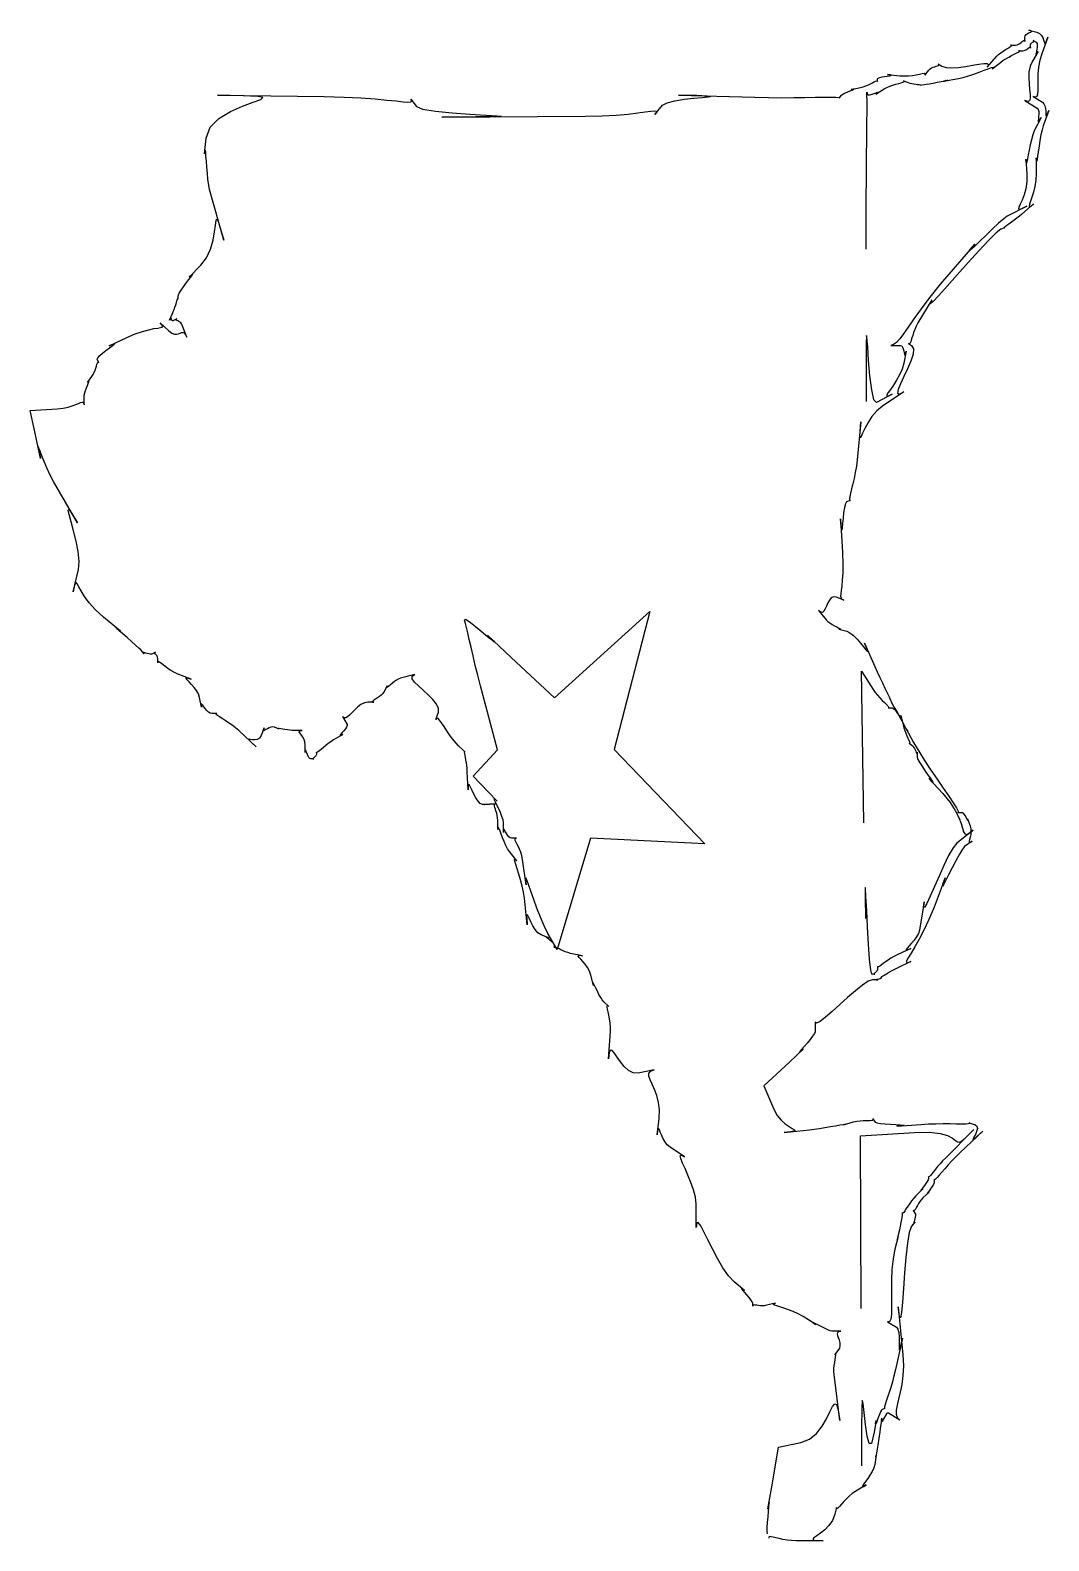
# Model space of a CAD drawing. Extents: x 2 to 181, y 2 to 269.
import ezdxf

# ---------------------------------------------------------------- set-up
doc = ezdxf.new("R2010")
doc.units = 0

msp = doc.modelspace()

# ---------------------------------------------------------------- linework, layer by layer
for points in [[(131.56, 3.25), (131.52, 3.64), (131.54, 4.34), (131.6, 5.23), (131.68, 6.2), (131.77, 7.15), (131.85, 7.96), (131.89, 8.53), (131.89, 8.74), (131.82, 8.48), (131.67, 7.65), (132.33, 11.5), (133.53, 18.5), (133.53, 18.5), (137.48, 19.33), (137.48, 19.33), (138.99, 19.94), (140.22, 20.96), (141.21, 22.22), (141.99, 23.55), (142.6, 24.77), (143.07, 25.71), (143.45, 26.2), (143.76, 26.06), (144.04, 25.13), (144.33, 23.23), (143.32, 31.37), (143.29, 31.87), (143.31, 32.41), (143.37, 32.96), (143.46, 33.49), (143.54, 33.98), (143.61, 34.39), (143.66, 34.72), (143.66, 34.92), (143.59, 34.97), (143.46, 34.84), (144.06, 35.58), (144.32, 36.01), (144.41, 36.47), (144.38, 36.94), (144.27, 37.39), (144.13, 37.82), (144.01, 38.2), (143.95, 38.53), (143.99, 38.78), (144.18, 38.94), (144.55, 39), (142.92, 39), (142.65, 39.07), (142.21, 39.26), (141.66, 39.52), (141.06, 39.82), (140.48, 40.11), (139.98, 40.37), (139.63, 40.54), (139.5, 40.59), (139.64, 40.47), (140.12, 40.16), (137.87, 41.58), (137.02, 42.06), (136.14, 42.46), (135.29, 42.79), (134.49, 43.06), (133.79, 43.28), (133.22, 43.46), (132.82, 43.61), (132.63, 43.73), (132.68, 43.85), (133.02, 43.97), (131.39, 43.56), (131, 43.49), (130.64, 43.47), (130.29, 43.48), (129.98, 43.52), (129.7, 43.56), (129.46, 43.6), (129.27, 43.62), (129.12, 43.6), (129.03, 43.53), (129, 43.4), (129, 43.95), (128.91, 44.18), (128.67, 44.53), (128.33, 44.96), (127.95, 45.41), (127.57, 45.84), (127.25, 46.21), (127.03, 46.48), (126.97, 46.59), (127.11, 46.51), (127.51, 46.18), (125.69, 47.72), (124.68, 48.79), (123.69, 50.2), (122.75, 51.82), (121.87, 53.51), (121.07, 55.12), (120.38, 56.53), (119.8, 57.59), (119.37, 58.16), (119.1, 58.12), (119, 57.32), (119, 61.41), (118.87, 62.64), (118.55, 63.94), (118.08, 65.25), (117.55, 66.52), (117.03, 67.69), (116.59, 68.68), (116.29, 69.45), (116.2, 69.93), (116.4, 70.07), (116.96, 69.79), (114.43, 71.45), (113.9, 71.91), (113.46, 72.46), (113.12, 73.05), (112.86, 73.63), (112.66, 74.13), (112.51, 74.51), (112.39, 74.71), (112.29, 74.67), (112.2, 74.34), (112.1, 73.66), (112.47, 76.56), (112.53, 78.05), (112.36, 79.39), (112.04, 80.59), (111.64, 81.65), (111.22, 82.57), (110.87, 83.35), (110.66, 83.99), (110.66, 84.5), (110.95, 84.87), (111.59, 85.11), (108.77, 84.53), (107.87, 84.58), (107.05, 85.01), (106.31, 85.71), (105.66, 86.54), (105.09, 87.37), (104.6, 88.08), (104.2, 88.53), (103.89, 88.59), (103.65, 88.14), (103.51, 87.05), (103.86, 91.92), (103.87, 92.65), (103.81, 93.39), (103.71, 94.1), (103.58, 94.75), (103.45, 95.34), (103.35, 95.83), (103.28, 96.19), (103.29, 96.41), (103.39, 96.46), (103.59, 96.31), (102.69, 97.15), (102.43, 97.46), (102.15, 97.91), (101.85, 98.44), (101.57, 99), (101.31, 99.53), (101.08, 99.99), (100.91, 100.32), (100.8, 100.47), (100.78, 100.38), (100.86, 99.99), (100.41, 101.82), (100.16, 102.54), (99.81, 103.19), (99.41, 103.76), (99, 104.25), (98.64, 104.65), (98.35, 104.97), (98.19, 105.19), (98.21, 105.31), (98.44, 105.34), (98.94, 105.26), (96.8, 105.69), (96.34, 105.81), (95.91, 105.96), (95.51, 106.13), (95.15, 106.31), (94.82, 106.47), (94.54, 106.62), (94.31, 106.72), (94.14, 106.77), (94.04, 106.76), (94, 106.65), (94, 107.15), (93.94, 107.32), (93.77, 107.52), (93.53, 107.74), (93.25, 107.96), (92.99, 108.17), (92.76, 108.35), (92.6, 108.48), (92.56, 108.55), (92.66, 108.55), (92.94, 108.45), (91.65, 108.94), (91.09, 109.3), (90.59, 109.87), (90.16, 110.55), (89.8, 111.25), (89.51, 111.88), (89.29, 112.35), (89.15, 112.56), (89.08, 112.43), (89.1, 111.86), (89.2, 110.75), (88.72, 115.42), (88.56, 116.48), (88.32, 117.57), (88.03, 118.66), (87.72, 119.69), (87.42, 120.61), (87.18, 121.38), (87.01, 121.95), (86.96, 122.28), (87.06, 122.32), (87.34, 122.02), (86.07, 123.64), (85.74, 124.14), (85.42, 124.75), (85.12, 125.42), (84.85, 126.1), (84.61, 126.73), (84.4, 127.28), (84.23, 127.68), (84.11, 127.9), (84.03, 127.87), (84, 127.56), (84, 129.13), (83.97, 129.6), (83.9, 130.04), (83.8, 130.45), (83.68, 130.82), (83.57, 131.16), (83.47, 131.45), (83.4, 131.68), (83.39, 131.85), (83.43, 131.96), (83.55, 132), (83, 132), (82.82, 132), (82.62, 132), (82.4, 131.99), (82.19, 131.99), (82, 131.99), (81.83, 131.99), (81.7, 131.98), (81.63, 131.98), (81.62, 131.98), (81.69, 131.99), (81.31, 131.97), (80.91, 132.12), (80.52, 132.53), (80.14, 133.11), (79.79, 133.78), (79.48, 134.44), (79.21, 135.01), (78.99, 135.39), (78.84, 135.5), (78.75, 135.25), (78.75, 134.55), (78.62, 137.75), (78.59, 138.29), (78.53, 138.82), (78.45, 139.34), (78.37, 139.82), (78.29, 140.26), (78.22, 140.64), (78.17, 140.93), (78.15, 141.14), (78.17, 141.24), (78.24, 141.22), (77.92, 141.5), (77.05, 142.34), (76.28, 143.22), (75.61, 144.1), (75.02, 144.94), (74.52, 145.71), (74.09, 146.36), (73.74, 146.85), (73.45, 147.13), (73.22, 147.18), (73.04, 146.95), (73.54, 148.24), (73.56, 148.93), (73.18, 149.7), (72.53, 150.51), (71.7, 151.33), (70.82, 152.14), (69.99, 152.9), (69.31, 153.58), (68.91, 154.17), (68.89, 154.62), (69.35, 154.9), (66.86, 154.25), (66.52, 154.12), (66.15, 153.91), (65.78, 153.65), (65.41, 153.36), (65.07, 153.09), (64.78, 152.86), (64.55, 152.69), (64.42, 152.62), (64.39, 152.69), (64.49, 152.91), (63.93, 151.88), (63.72, 151.57), (63.43, 151.28), (63.1, 151.02), (62.76, 150.77), (62.43, 150.55), (62.15, 150.36), (61.95, 150.21), (61.85, 150.1), (61.89, 150.02), (62.1, 150), (61.09, 150), (60.46, 149.89), (59.86, 149.61), (59.31, 149.2), (58.81, 148.72), (58.34, 148.23), (57.91, 147.78), (57.51, 147.43), (57.16, 147.23), (56.85, 147.24), (56.57, 147.51), (57.43, 146.11), (57.45, 145.9), (57.32, 145.63), (57.1, 145.3), (56.83, 144.97), (56.56, 144.65), (56.32, 144.38), (56.17, 144.18), (56.15, 144.09), (56.3, 144.13), (56.68, 144.33), (55.02, 143.35), (54.53, 143.04), (54.07, 142.71), (53.63, 142.38), (53.24, 142.05), (52.89, 141.75), (52.58, 141.5), (52.34, 141.3), (52.15, 141.18), (52.04, 141.14), (52, 141.22), (52, 140.78), (51.97, 140.66), (51.9, 140.54), (51.8, 140.42), (51.68, 140.32), (51.57, 140.23), (51.47, 140.15), (51.4, 140.09), (51.39, 140.04), (51.43, 140.01), (51.55, 140), (51, 140), (50.84, 140.07), (50.68, 140.25), (50.54, 140.5), (50.41, 140.79), (50.29, 141.08), (50.19, 141.32), (50.11, 141.49), (50.05, 141.54), (50.01, 141.43), (50, 141.12), (50, 142.5), (49.95, 143.01), (49.81, 143.45), (49.62, 143.83), (49.41, 144.16), (49.21, 144.42), (49.05, 144.64), (48.97, 144.8), (48.99, 144.91), (49.14, 144.98), (49.46, 145), (48.08, 145), (47.73, 145.02), (47.32, 145.06), (46.89, 145.12), (46.45, 145.19), (46.05, 145.26), (45.7, 145.32), (45.44, 145.36), (45.29, 145.37), (45.29, 145.35), (45.45, 145.27), (44.59, 145.6), (44.27, 145.66), (43.95, 145.61), (43.64, 145.5), (43.35, 145.34), (43.09, 145.18), (42.88, 145.06), (42.73, 144.99), (42.65, 145.02), (42.65, 145.17), (42.75, 145.49), (42.24, 144.13), (41.95, 143.66), (41.57, 143.42), (41.14, 143.36), (40.73, 143.39), (40.37, 143.46), (40.13, 143.51), (40.06, 143.46), (40.21, 143.26), (40.63, 142.84), (41.38, 142.14), (38.29, 145.03), (37.73, 145.51), (37.13, 145.96), (36.51, 146.39), (35.91, 146.78), (35.36, 147.13), (34.89, 147.42), (34.52, 147.67), (34.3, 147.85), (34.25, 147.96), (34.4, 148), (33.53, 148), (33.24, 148.08), (32.95, 148.28), (32.66, 148.57), (32.39, 148.9), (32.15, 149.21), (31.94, 149.48), (31.78, 149.66), (31.69, 149.69), (31.66, 149.54), (31.72, 149.16), (31.38, 150.85), (31.17, 151.47), (30.83, 152.07), (30.41, 152.64), (29.96, 153.16), (29.55, 153.6), (29.22, 153.95), (29.03, 154.19), (29.04, 154.3), (29.3, 154.27), (29.87, 154.07), (27.4, 155.04), (26.85, 155.29), (26.33, 155.6), (25.84, 155.93), (25.4, 156.26), (25, 156.57), (24.66, 156.84), (24.38, 157.04), (24.17, 157.15), (24.04, 157.14), (24, 156.99), (24, 157.75), (23.97, 157.95), (23.91, 158.12), (23.81, 158.26), (23.71, 158.37), (23.6, 158.47), (23.51, 158.55), (23.45, 158.62), (23.43, 158.7), (23.47, 158.77), (23.58, 158.86), (23.07, 158.54), (22.89, 158.49), (22.66, 158.49), (22.41, 158.54), (22.16, 158.61), (21.92, 158.68), (21.71, 158.75), (21.56, 158.79), (21.48, 158.78), (21.5, 158.7), (21.63, 158.54), (20.99, 159.24), (20.66, 159.56), (20.09, 160.08), (19.38, 160.72), (18.6, 161.41), (17.85, 162.07), (17.21, 162.64), (16.76, 163.04), (16.58, 163.2), (16.77, 163.05), (17.41, 162.53), (14.44, 165), (13.01, 166.32), (11.91, 167.57), (11.08, 168.69), (10.49, 169.66), (10.08, 170.41), (9.8, 170.91), (9.61, 171.12), (9.45, 170.98), (9.28, 170.46), (9.05, 169.51), (9.99, 173.44), (10.11, 174.88), (9.95, 176.6), (9.6, 178.44), (9.15, 180.25), (8.71, 181.87), (8.36, 183.14), (8.2, 183.91), (8.34, 184.02), (8.86, 183.33), (9.86, 181.66), (5.61, 189), (4.98, 190.18), (4.42, 191.37), (3.94, 192.5), (3.54, 193.52), (3.24, 194.33), (3.03, 194.88), (2.93, 195.1), (2.94, 194.91), (3.07, 194.24), (3.33, 193.02), (2.24, 198.06), (1.5, 201.5), (1.5, 201.5), (6.25, 201.81), (6.25, 201.81), (7.29, 201.93), (8.18, 202.11), (8.92, 202.33), (9.54, 202.55), (10.03, 202.76), (10.4, 202.92), (10.68, 203), (10.86, 202.97), (10.97, 202.82), (11, 202.49), (11, 203.87), (11.04, 204.2), (11.14, 204.61), (11.28, 205.05), (11.44, 205.5), (11.6, 205.92), (11.73, 206.28), (11.83, 206.55), (11.85, 206.7), (11.79, 206.68), (11.62, 206.47), (12.39, 207.52), (12.6, 207.86), (12.78, 208.23), (12.94, 208.62), (13.07, 209), (13.18, 209.35), (13.28, 209.66), (13.36, 209.89), (13.44, 210.03), (13.51, 210.05), (13.58, 209.93), (13.34, 210.57), (13.42, 210.83), (13.76, 211.2), (14.28, 211.63), (14.87, 212.1), (15.47, 212.54), (15.98, 212.92), (16.32, 213.19), (16.4, 213.31), (16.14, 213.24), (15.45, 212.93), (18.57, 214.4), (20.03, 215.03), (21.3, 215.47), (22.4, 215.76), (23.3, 215.95), (24, 216.06), (24.5, 216.15), (24.8, 216.24), (24.88, 216.38), (24.75, 216.6), (24.4, 216.95), (25.95, 215.54), (26.48, 215.15), (26.93, 214.98), (27.32, 214.96), (27.66, 215.03), (27.95, 215.15), (28.22, 215.26), (28.46, 215.3), (28.69, 215.2), (28.92, 214.93), (29.16, 214.42), (28.33, 216.59), (28.21, 216.8), (28.06, 216.97), (27.88, 217.11), (27.7, 217.22), (27.52, 217.31), (27.37, 217.39), (27.26, 217.47), (27.21, 217.54), (27.23, 217.62), (27.34, 217.71), (26.8, 217.37), (26.64, 217.31), (26.53, 217.35), (26.47, 217.44), (26.43, 217.57), (26.41, 217.71), (26.39, 217.82), (26.36, 217.88), (26.31, 217.86), (26.23, 217.73), (26.1, 217.45), (26.61, 218.63), (26.75, 218.97), (26.89, 219.36), (27.03, 219.77), (27.17, 220.18), (27.29, 220.56), (27.39, 220.88), (27.47, 221.13), (27.53, 221.27), (27.55, 221.28), (27.53, 221.13), (27.66, 221.9), (27.8, 222.24), (28.11, 222.73), (28.52, 223.32), (28.98, 223.94), (29.43, 224.54), (29.82, 225.06), (30.09, 225.42), (30.17, 225.58), (30.02, 225.47), (29.57, 225.03), (31.62, 227.13), (32.63, 228.48), (33.33, 230.01), (33.77, 231.57), (34.04, 233.02), (34.19, 234.22), (34.3, 235.04), (34.43, 235.32), (34.65, 234.93), (35.03, 233.72), (35.64, 231.57), (33.16, 240.5), (32.99, 241.29), (32.86, 242.27), (32.75, 243.36), (32.65, 244.47), (32.58, 245.52), (32.51, 246.42), (32.46, 247.08), (32.4, 247.42), (32.33, 247.35), (32.26, 246.79), (32.52, 249.59), (33.25, 251.51), (34.8, 253.07), (36.82, 254.3), (38.95, 255.24), (40.85, 255.93), (42.17, 256.42), (42.55, 256.75), (41.64, 256.95), (39.09, 257.07), (34.54, 257.14), (53.39, 256.91), (56.87, 256.83), (59.86, 256.68), (62.37, 256.5), (64.43, 256.31), (66.06, 256.14), (67.3, 256.01), (68.15, 255.95), (68.65, 255.98), (68.82, 256.14), (68.68, 256.45), (69.63, 255.15), (70.74, 254.69), (73.01, 254.33), (75.94, 254.04), (79.05, 253.81), (81.86, 253.64), (83.86, 253.52), (84.58, 253.44), (83.53, 253.37), (80.21, 253.33), (74.15, 253.29), (99.5, 253.43), (102.41, 253.5), (104.91, 253.64), (106.99, 253.83), (108.7, 254.03), (110.03, 254.22), (111, 254.35), (111.64, 254.4), (111.96, 254.34), (111.98, 254.13), (111.71, 253.74), (113.07, 255.37), (113.86, 255.82), (115.21, 256.17), (116.86, 256.44), (118.57, 256.63), (120.08, 256.77), (121.14, 256.87), (121.5, 256.94), (120.92, 257.01), (119.14, 257.09), (115.91, 257.19), (129.37, 256.79), (131.76, 256.74), (134.06, 256.72), (136.22, 256.74), (138.2, 256.77), (139.97, 256.8), (141.49, 256.83), (142.72, 256.84), (143.63, 256.83), (144.17, 256.78), (144.3, 256.68), (144.56, 257.1), (144.72, 257.24), (145, 257.4), (145.37, 257.57), (145.78, 257.75), (146.18, 257.91), (146.51, 258.05), (146.75, 258.15), (146.84, 258.21), (146.72, 258.21), (146.37, 258.14), (148.01, 258.5), (148.49, 258.63), (148.95, 258.8), (149.38, 258.98), (149.77, 259.17), (150.12, 259.35), (150.42, 259.51), (150.67, 259.62), (150.85, 259.68), (150.96, 259.66), (151, 259.56), (151, 260.06), (151.11, 260.19), (151.39, 260.31), (151.8, 260.4), (152.25, 260.47), (152.71, 260.53), (153.1, 260.58), (153.36, 260.63), (153.43, 260.68), (153.26, 260.73), (152.78, 260.79), (154.96, 260.58), (155.72, 260.55), (156.47, 260.58), (157.17, 260.66), (157.82, 260.77), (158.38, 260.88), (158.85, 260.97), (159.2, 261.02), (159.4, 261), (159.45, 260.9), (159.33, 260.69), (160.07, 261.59), (160.29, 261.79), (160.55, 261.96), (160.82, 262.09), (161.1, 262.19), (161.36, 262.28), (161.58, 262.35), (161.75, 262.42), (161.84, 262.49), (161.84, 262.57), (161.72, 262.67), (162.33, 262.3), (163.1, 262.03), (164.12, 261.97), (165.3, 262.05), (166.53, 262.23), (167.75, 262.44), (168.85, 262.63), (169.75, 262.75), (170.35, 262.73), (170.58, 262.52), (170.33, 262.08), (172.04, 264.04), (172.36, 264.36), (172.73, 264.66), (173.14, 264.94), (173.56, 265.2), (173.94, 265.43), (174.27, 265.62), (174.52, 265.78), (174.65, 265.9), (174.64, 265.97), (174.47, 266), (175.37, 266), (175.63, 266.04), (175.88, 266.14), (176.12, 266.28), (176.33, 266.45), (176.52, 266.61), (176.68, 266.74), (176.82, 266.84), (176.92, 266.86), (176.98, 266.8), (177, 266.63), (177, 267.41), (177.06, 267.66), (177.21, 267.86), (177.41, 268.01), (177.65, 268.14), (177.87, 268.23), (178.05, 268.31), (178.16, 268.38), (178.16, 268.45), (178.02, 268.53), (177.7, 268.63), (179.09, 268.27), (179.58, 268.05), (179.92, 267.72), (180.15, 267.33), (180.3, 266.95), (180.4, 266.6), (180.47, 266.36), (180.54, 266.27), (180.64, 266.38), (180.81, 266.75), (181.07, 267.42), (180.03, 264.61), (179.65, 263.33), (179.42, 262.08), (179.3, 260.89), (179.27, 259.78), (179.27, 258.8), (179.27, 257.98), (179.23, 257.35), (179.11, 256.95), (178.87, 256.8), (178.48, 256.94), (180.09, 255.94), (180.36, 255.66), (180.53, 255.27), (180.63, 254.81), (180.68, 254.34), (180.69, 253.93), (180.71, 253.61), (180.74, 253.46), (180.82, 253.51), (180.97, 253.84), (181.21, 254.48), (180.22, 251.73), (180.02, 251.05), (179.84, 250.17), (179.66, 249.18), (179.5, 248.16), (179.36, 247.19), (179.24, 246.37), (179.14, 245.76), (179.06, 245.46), (179.02, 245.55), (179, 246.11), (179, 243.36), (178.93, 242.17), (178.76, 241.06), (178.51, 240.05), (178.25, 239.18), (178, 238.46), (177.82, 237.91), (177.74, 237.57), (177.8, 237.45), (178.06, 237.57), (178.54, 237.96), (176.49, 236.18), (176.05, 235.81), (175.58, 235.44), (175.09, 235.08), (174.62, 234.73), (174.19, 234.42), (173.81, 234.15), (173.53, 233.94), (173.35, 233.8), (173.31, 233.74), (173.43, 233.77), (172.74, 233.49), (171.91, 232.86), (170.57, 231.53), (168.88, 229.71), (167, 227.62), (165.08, 225.46), (163.3, 223.45), (161.79, 221.79), (160.74, 220.69), (160.28, 220.36), (160.59, 221.01), (158.12, 216.96), (157.81, 216.39), (157.56, 215.83), (157.36, 215.28), (157.2, 214.77), (157.07, 214.31), (156.95, 213.92), (156.85, 213.61), (156.74, 213.39), (156.62, 213.29), (156.48, 213.32), (157, 213), (157.35, 212.4), (157.27, 211.43), (156.88, 210.2), (156.3, 208.85), (155.66, 207.49), (155.07, 206.24), (154.65, 205.23), (154.53, 204.57), (154.83, 204.39), (155.67, 204.81), (151.85, 202.28), (150.85, 201.45), (150.02, 200.44), (149.33, 199.37), (148.78, 198.35), (148.37, 197.49), (148.09, 196.91), (147.92, 196.7), (147.87, 196.99), (147.92, 197.88), (148.07, 199.48), (147.41, 192.82), (147.27, 191.67), (147.08, 190.57), (146.86, 189.52), (146.63, 188.55), (146.42, 187.68), (146.23, 186.94), (146.1, 186.34), (146.04, 185.91), (146.06, 185.66), (146.2, 185.63), (145.54, 185.38), (145.32, 185.06), (145.15, 184.37), (145.01, 183.47), (144.91, 182.48), (144.83, 181.54), (144.76, 180.78), (144.7, 180.36), (144.64, 180.39), (144.58, 181.03), (144.49, 182.4), (144.81, 176.45), (144.87, 174.47), (144.85, 172.84), (144.78, 171.53), (144.68, 170.51), (144.58, 169.72), (144.51, 169.13), (144.49, 168.71), (144.56, 168.42), (144.73, 168.21), (145.03, 168.05), (143.76, 168.54), (143.25, 168.6), (142.84, 168.41), (142.51, 168.03), (142.24, 167.53), (142, 166.99), (141.78, 166.49), (141.55, 166.08), (141.28, 165.86), (140.97, 165.88), (140.58, 166.21), (142.02, 164.47), (142.26, 164.25), (142.6, 164.01), (143.01, 163.76), (143.43, 163.52), (143.84, 163.3), (144.19, 163.11), (144.44, 162.97), (144.55, 162.88), (144.49, 162.86), (144.2, 162.92), (145.56, 162.57), (146.14, 162.29), (146.76, 161.78), (147.39, 161.13), (147.98, 160.44), (148.5, 159.79), (148.91, 159.28), (149.18, 159), (149.26, 159.04), (149.12, 159.49), (148.72, 160.44), (150.53, 156.33), (150.96, 155.38), (151.41, 154.4), (151.86, 153.43), (152.3, 152.51), (152.69, 151.67), (153.03, 150.95), (153.3, 150.38), (153.47, 150.01), (153.52, 149.86), (153.44, 149.98), (153.96, 149.1), (154.17, 148.72), (154.5, 148.14), (154.88, 147.44), (155.29, 146.7), (155.69, 145.99), (156.02, 145.38), (156.26, 144.94), (156.37, 144.76), (156.29, 144.89), (156.01, 145.43), (157.37, 142.9), (158.26, 141.35), (159.29, 139.71), (160.39, 138.04), (161.51, 136.41), (162.59, 134.86), (163.56, 133.46), (164.36, 132.28), (164.94, 131.36), (165.24, 130.77), (165.18, 130.57), (166, 130.52), (166.1, 130.45), (166.24, 130.28), (166.4, 130.04), (166.56, 129.77), (166.71, 129.5), (166.84, 129.27), (166.94, 129.11), (166.99, 129.06), (166.97, 129.16), (166.87, 129.44), (167.33, 128.17), (167.46, 127.64), (167.48, 127.12), (167.44, 126.64), (167.35, 126.19), (167.25, 125.81), (167.18, 125.52), (167.16, 125.32), (167.22, 125.24), (167.39, 125.3), (167.72, 125.51), (166.36, 124.52), (165.97, 124.05), (165.44, 123.18), (164.82, 122.04), (164.17, 120.78), (163.55, 119.56), (163.02, 118.51), (162.63, 117.79), (162.45, 117.53), (162.54, 117.88), (162.95, 119), (160.98, 113.85), (160.08, 111.69), (159.19, 109.79), (158.34, 108.17), (157.56, 106.82), (156.91, 105.74), (156.42, 104.92), (156.13, 104.36), (156.09, 104.07), (156.32, 104.03), (156.87, 104.25), (154.45, 103.09), (153.98, 102.86), (153.54, 102.62), (153.13, 102.38), (152.76, 102.16), (152.44, 101.95), (152.16, 101.78), (151.93, 101.64), (151.75, 101.55), (151.63, 101.51), (151.57, 101.53), (151.67, 101.34), (151.65, 101.29), (151.55, 101.24), (151.4, 101.19), (151.22, 101.14), (151.04, 101.1), (150.89, 101.07), (150.79, 101.04), (150.77, 101.02), (150.85, 101), (151.06, 101), (150.12, 101), (149.37, 100.75), (148.34, 100.06), (147.09, 99.07), (145.73, 97.88), (144.35, 96.63), (143.01, 95.43), (141.83, 94.4), (140.87, 93.67), (140.23, 93.35), (140, 93.56), (140, 91.83), (139.88, 91.54), (139.55, 91.07), (139.09, 90.48), (138.56, 89.85), (138.04, 89.24), (137.59, 88.71), (137.29, 88.34), (137.21, 88.2), (137.4, 88.34), (137.95, 88.84), (135.45, 86.51), (130.91, 82.28), (130.91, 82.28), (132.7, 78.18), (132.7, 78.18), (133.31, 77.09), (134.01, 76.24), (134.73, 75.59), (135.41, 75.12), (135.96, 74.78), (136.34, 74.56), (136.45, 74.41), (136.24, 74.3), (135.63, 74.2), (134.55, 74.09), (139.01, 74.54), (139.82, 74.64), (140.75, 74.78), (141.72, 74.94), (142.69, 75.11), (143.58, 75.27), (144.35, 75.4), (144.93, 75.5), (145.27, 75.55), (145.3, 75.52), (144.97, 75.42), (146.74, 75.93), (147.34, 76.07), (147.91, 76.15), (148.44, 76.19), (148.93, 76.21), (149.36, 76.21), (149.71, 76.21), (149.99, 76.22), (150.17, 76.27), (150.24, 76.35), (150.19, 76.5), (150.56, 75.91), (150.86, 75.77), (151.5, 75.66), (152.35, 75.58), (153.3, 75.51), (154.22, 75.47), (155.01, 75.43), (155.54, 75.38), (155.69, 75.34), (155.36, 75.28), (154.41, 75.2), (158.72, 75.5), (159.99, 75.57), (161.3, 75.61), (162.58, 75.63), (163.79, 75.63), (164.9, 75.62), (165.84, 75.62), (166.59, 75.62), (167.08, 75.64), (167.29, 75.69), (167.16, 75.77), (168.21, 75.43), (168.55, 75.17), (168.62, 74.75), (168.49, 74.24), (168.26, 73.71), (168.02, 73.24), (167.85, 72.91), (167.83, 72.77), (168.05, 72.91), (168.6, 73.39), (169.57, 74.29), (165.57, 70.51), (164.83, 69.79), (164.13, 69.06), (163.47, 68.34), (162.87, 67.67), (162.34, 67.06), (161.88, 66.53), (161.51, 66.12), (161.23, 65.84), (161.06, 65.72), (161, 65.77), (161, 65.25), (160.95, 65.05), (160.8, 64.78), (160.6, 64.46), (160.37, 64.13), (160.15, 63.82), (159.95, 63.55), (159.82, 63.35), (159.79, 63.26), (159.87, 63.3), (160.11, 63.51), (159.02, 62.52), (158.72, 62.21), (158.46, 61.87), (158.23, 61.52), (158.04, 61.18), (157.87, 60.87), (157.73, 60.6), (157.6, 60.39), (157.49, 60.27), (157.39, 60.24), (157.3, 60.32), (157.61, 59.82), (157.67, 59.64), (157.67, 59.4), (157.63, 59.12), (157.57, 58.84), (157.5, 58.57), (157.45, 58.34), (157.41, 58.18), (157.43, 58.1), (157.5, 58.12), (157.65, 58.28), (157.01, 57.51), (156.59, 56.44), (156.26, 54.51), (155.99, 52.03), (155.76, 49.27), (155.57, 46.53), (155.4, 44.11), (155.24, 42.28), (155.07, 41.35), (154.88, 41.59), (154.66, 43.31), (155.48, 34.81), (155.57, 32.89), (155.48, 31.16), (155.28, 29.6), (155, 28.22), (154.71, 27), (154.46, 25.95), (154.3, 25.06), (154.3, 24.33), (154.49, 23.74), (154.95, 23.3), (152.95, 24.53), (152.78, 24.54), (152.6, 24.39), (152.41, 24.13), (152.23, 23.83), (152.06, 23.52), (151.92, 23.25), (151.81, 23.08), (151.74, 23.05), (151.72, 23.22), (151.77, 23.63), (151.49, 21.81), (151.4, 21.19), (151.29, 20.46), (151.17, 19.68), (151.04, 18.9), (150.93, 18.17), (150.83, 17.54), (150.76, 17.07), (150.72, 16.81), (150.72, 16.82), (150.77, 17.14), (150.51, 15.47), (150.34, 14.85), (150.04, 14.21), (149.67, 13.58), (149.27, 12.99), (148.89, 12.47), (148.59, 12.04), (148.4, 11.73), (148.37, 11.58), (148.56, 11.61), (149.02, 11.85), (147.01, 10.67), (146.51, 10.32), (146.01, 9.89), (145.53, 9.41), (145.07, 8.92), (144.66, 8.46), (144.3, 8.07), (144.02, 7.78), (143.83, 7.63), (143.74, 7.66), (143.76, 7.9), (143.47, 6.69), (143.05, 5.61), (142.43, 4.7), (141.7, 3.96), (140.96, 3.35), (140.29, 2.88), (139.79, 2.53), (139.56, 2.27), (139.69, 2.11), (140.26, 2.03), (141.38, 2), (136.64, 2), (135.81, 2.03), (135.03, 2.12), (134.31, 2.25), (133.65, 2.39), (133.08, 2.53), (132.6, 2.65), (132.22, 2.72), (131.96, 2.73), (131.82, 2.66), (131.83, 2.49)], [(149, 229.96), (149.01, 234.48), (149.02, 238.73), (149.05, 242.68), (149.08, 246.27), (149.11, 249.46), (149.13, 252.2), (149.15, 254.43), (149.15, 256.13), (149.14, 257.22), (149.11, 257.68), (149.25, 257.29), (149.36, 257.22), (149.6, 257.23), (149.9, 257.3), (150.25, 257.41), (150.58, 257.52), (150.87, 257.62), (151.07, 257.67), (151.13, 257.66), (151.03, 257.56), (150.7, 257.34), (152.18, 258.28), (152.65, 258.54), (153.18, 258.76), (153.72, 258.95), (154.25, 259.1), (154.75, 259.23), (155.17, 259.34), (155.49, 259.44), (155.68, 259.53), (155.72, 259.63), (155.56, 259.72), (156.43, 259.39), (156.72, 259.3), (157.05, 259.22), (157.4, 259.16), (157.75, 259.11), (158.08, 259.07), (158.36, 259.03), (158.57, 259), (158.69, 258.97), (158.69, 258.94), (158.56, 258.9), (159.25, 259.03), (159.58, 259.1), (160.12, 259.19), (160.79, 259.31), (161.5, 259.44), (162.2, 259.56), (162.79, 259.66), (163.21, 259.74), (163.38, 259.77), (163.22, 259.74), (162.65, 259.65), (165.29, 260.09), (166.13, 260.28), (167.05, 260.56), (168, 260.88), (168.93, 261.22), (169.79, 261.55), (170.52, 261.83), (171.08, 262.04), (171.42, 262.12), (171.49, 262.07), (171.24, 261.83), (172.67, 262.95), (173.13, 263.29), (173.63, 263.6), (174.14, 263.89), (174.64, 264.16), (175.09, 264.4), (175.49, 264.6), (175.79, 264.77), (175.98, 264.9), (176.02, 264.97), (175.88, 265), (176.63, 265), (176.86, 265.03), (177.07, 265.11), (177.26, 265.21), (177.44, 265.34), (177.6, 265.46), (177.74, 265.56), (177.85, 265.63), (177.93, 265.65), (177.98, 265.6), (178, 265.48), (178, 266.06), (178.03, 266.21), (178.1, 266.33), (178.2, 266.42), (178.32, 266.49), (178.43, 266.54), (178.53, 266.59), (178.6, 266.63), (178.62, 266.68), (178.57, 266.75), (178.45, 266.84), (179, 266.5), (179.14, 266.31), (179.18, 266.02), (179.16, 265.66), (179.1, 265.27), (179.03, 264.91), (178.97, 264.6), (178.94, 264.4), (178.99, 264.35), (179.12, 264.49), (179.37, 264.86), (178.32, 263.19), (177.92, 262.28), (177.72, 261.26), (177.68, 260.2), (177.73, 259.14), (177.82, 258.15), (177.91, 257.29), (177.92, 256.61), (177.81, 256.17), (177.52, 256.03), (177, 256.24), (179.19, 254.88), (179.37, 254.65), (179.46, 254.29), (179.46, 253.85), (179.43, 253.4), (179.38, 252.97), (179.34, 252.64), (179.33, 252.44), (179.4, 252.44), (179.56, 252.68), (179.85, 253.23), (178.66, 250.84), (178.38, 250.14), (178.14, 249.3), (177.93, 248.39), (177.75, 247.48), (177.6, 246.63), (177.47, 245.92), (177.37, 245.42), (177.28, 245.19), (177.2, 245.3), (177.14, 245.84), (177.34, 243.3), (177.34, 241.9), (177.16, 240.65), (176.86, 239.57), (176.51, 238.65), (176.19, 237.93), (175.96, 237.41), (175.89, 237.1), (176.05, 237.02), (176.52, 237.17), (177.35, 237.58), (173.87, 235.78), (173.26, 235.34), (172.36, 234.56), (171.29, 233.56), (170.14, 232.46), (169.04, 231.39), (168.1, 230.48), (167.43, 229.84), (167.14, 229.61), (167.35, 229.9), (168.15, 230.85), (164.32, 226.47), (162.08, 223.83), (160.22, 221.49), (158.68, 219.45), (157.43, 217.7), (156.42, 216.24), (155.6, 215.06), (154.93, 214.15), (154.35, 213.51), (153.83, 213.13), (153.33, 213), (155.06, 213), (155.27, 212.91), (155.43, 212.69), (155.54, 212.38), (155.63, 212.03), (155.69, 211.69), (155.75, 211.42), (155.8, 211.26), (155.86, 211.26), (155.94, 211.49), (156.04, 211.97), (155.62, 209.85), (155.32, 208.8), (154.87, 207.79), (154.35, 206.84), (153.81, 205.98), (153.3, 205.24), (152.9, 204.66), (152.67, 204.25), (152.66, 204.04), (152.94, 204.08), (153.56, 204.37), (150.83, 202.91), (150.35, 203.41), (149.97, 205.15), (149.66, 207.61), (149.43, 210.31), (149.26, 212.73), (149.14, 214.37), (149.06, 214.73), (149.02, 213.3), (149, 209.59), (149, 203.1)], [(92.85, 109.22), (92.18, 110.54), (91.52, 112.05), (90.9, 113.65), (90.34, 115.22), (89.84, 116.66), (89.43, 117.84), (89.13, 118.65), (88.94, 118.99), (88.89, 118.74), (89, 117.79), (88.37, 122.25), (88.24, 122.92), (88.05, 123.53), (87.83, 124.09), (87.6, 124.58), (87.38, 125), (87.21, 125.35), (87.08, 125.63), (87.05, 125.83), (87.11, 125.96), (87.31, 126), (86.42, 126), (86.17, 126.07), (85.94, 126.27), (85.73, 126.54), (85.54, 126.84), (85.38, 127.14), (85.25, 127.39), (85.14, 127.54), (85.06, 127.56), (85.02, 127.41), (85, 127.03), (85, 128.7), (84.93, 129.23), (84.73, 129.85), (84.46, 130.53), (84.16, 131.2), (83.85, 131.82), (83.6, 132.35), (83.43, 132.74), (83.39, 132.94), (83.53, 132.9), (83.87, 132.57), (82.32, 134.19), (79.64, 136.99), (79.64, 136.99), (83.97, 141.6), (83.97, 141.6), (80.94, 152.92), (80.94, 152.92), (80.46, 154.76), (80.02, 156.52), (79.63, 158.19), (79.28, 159.72), (78.97, 161.09), (78.71, 162.26), (78.49, 163.21), (78.31, 163.91), (78.18, 164.32), (78.09, 164.42), (78.32, 164.65), (78.59, 164.52), (79.21, 164.07), (80.04, 163.4), (80.98, 162.63), (81.91, 161.86), (82.7, 161.2), (83.24, 160.76), (83.41, 160.65), (83.09, 160.98), (82.17, 161.85), (86.38, 157.92), (94.03, 150.78), (94.03, 150.78), (110.81, 166.01), (110.81, 166.01), (104.55, 141.68), (104.55, 141.68), (120.5, 125.01), (120.5, 125.01), (100.37, 126), (100.37, 126), (94.5, 106.35), (94.5, 106.35), (92.85, 109.22)], [(148.6, 128.75), (148.19, 155.5), (148.19, 155.5), (150.23, 152.25), (150.23, 152.25), (150.6, 151.72), (151, 151.23), (151.43, 150.76), (151.84, 150.33), (152.23, 149.95), (152.56, 149.63), (152.81, 149.36), (152.96, 149.17), (152.98, 149.04), (152.85, 149), (153.56, 149), (153.78, 148.92), (154.03, 148.7), (154.28, 148.4), (154.52, 148.05), (154.75, 147.71), (154.94, 147.42), (155.09, 147.22), (155.18, 147.16), (155.2, 147.29), (155.14, 147.66), (155.5, 146.01), (155.63, 145.51), (155.8, 145.01), (155.98, 144.53), (156.18, 144.07), (156.36, 143.65), (156.52, 143.3), (156.63, 143.02), (156.69, 142.83), (156.67, 142.74), (156.57, 142.77), (157.08, 142.45), (157.23, 142.32), (157.37, 142.11), (157.5, 141.87), (157.62, 141.61), (157.73, 141.37), (157.82, 141.15), (157.9, 141), (157.95, 140.94), (157.99, 140.98), (158, 141.17), (158, 140.29), (158.12, 139.91), (158.45, 139.32), (158.91, 138.6), (159.43, 137.83), (159.94, 137.1), (160.38, 136.47), (160.68, 136.02), (160.76, 135.83), (160.57, 135.98), (160.03, 136.54), (162.5, 133.9), (163.8, 132.34), (164.72, 130.93), (165.34, 129.68), (165.74, 128.62), (166, 127.77), (166.19, 127.15), (166.39, 126.78), (166.69, 126.68), (167.15, 126.89), (167.86, 127.41), (165, 125.11), (164.32, 124.29), (163.54, 122.93), (162.7, 121.22), (161.85, 119.33), (161.04, 117.46), (160.31, 115.79), (159.72, 114.51), (159.31, 113.79), (159.13, 113.83), (159.23, 114.8), (158.38, 109.78), (158.2, 109.2), (157.87, 108.61), (157.46, 108.03), (157.02, 107.5), (156.6, 107.03), (156.27, 106.65), (156.07, 106.39), (156.07, 106.27), (156.32, 106.32), (156.87, 106.56), (154.46, 105.41), (153.9, 105.12), (153.37, 104.81), (152.87, 104.48), (152.42, 104.17), (152.02, 103.87), (151.67, 103.62), (151.39, 103.43), (151.18, 103.31), (151.05, 103.29), (151, 103.37), (151, 102.89), (150.97, 102.74), (150.9, 102.61), (150.8, 102.48), (150.68, 102.36), (150.57, 102.26), (150.47, 102.17), (150.4, 102.1), (150.39, 102.05), (150.43, 102.01), (150.55, 102), (150, 102), (149.81, 102.73), (149.61, 104.65), (149.43, 107.32), (149.25, 110.33), (149.09, 113.26), (148.96, 115.68), (148.87, 117.18), (148.81, 117.32), (148.8, 115.68), (148.85, 111.85)], [(148.1, 43), (148.01, 73.5), (148.01, 73.5), (157.5, 74.08), (157.5, 74.08), (160.17, 74.11), (162.08, 73.89), (163.37, 73.52), (164.21, 73.08), (164.74, 72.68), (165.11, 72.41), (165.47, 72.37), (165.97, 72.65), (166.77, 73.35), (168.01, 74.57), (162.97, 69.55), (162.49, 69.05), (162.03, 68.55), (161.61, 68.05), (161.22, 67.58), (160.87, 67.15), (160.57, 66.78), (160.33, 66.49), (160.15, 66.3), (160.04, 66.22), (160, 66.27), (160, 65.87), (159.94, 65.69), (159.78, 65.42), (159.55, 65.08), (159.29, 64.73), (159.03, 64.39), (158.81, 64.09), (158.66, 63.89), (158.62, 63.8), (158.72, 63.87), (158.99, 64.13), (157.75, 62.9), (157.38, 62.49), (157.02, 62.03), (156.68, 61.55), (156.36, 61.07), (156.08, 60.63), (155.83, 60.25), (155.63, 59.96), (155.49, 59.8), (155.42, 59.78), (155.41, 59.94), (155.3, 59.07), (155.24, 58.71), (155.14, 58.18), (155, 57.55), (154.86, 56.88), (154.72, 56.24), (154.6, 55.69), (154.51, 55.29), (154.48, 55.12), (154.52, 55.24), (154.64, 55.7), (154.08, 53.5), (153.73, 51.74), (153.53, 49.91), (153.45, 48.06), (153.44, 46.27), (153.47, 44.61), (153.49, 43.15), (153.47, 41.95), (153.37, 41.09), (153.14, 40.64), (152.76, 40.66), (154.34, 39.73), (154.6, 39.37), (154.74, 38.75), (154.81, 37.97), (154.82, 37.16), (154.81, 36.43), (154.8, 35.87), (154.82, 35.62), (154.91, 35.77), (155.09, 36.43), (155.38, 37.74), (154.17, 32.23), (153.9, 31.13), (153.62, 30.08), (153.32, 29.08), (153.03, 28.17), (152.76, 27.35), (152.53, 26.64), (152.35, 26.08), (152.24, 25.66), (152.22, 25.42), (152.31, 25.37), (151.84, 25.2), (151.69, 25.05), (151.52, 24.74), (151.34, 24.32), (151.16, 23.85), (150.99, 23.39), (150.85, 23), (150.74, 22.73), (150.67, 22.64), (150.67, 22.79), (150.73, 23.24), (150.4, 21.2), (149.92, 19.2), (149.5, 19.17), (149.15, 20.47), (148.85, 22.51), (148.62, 24.64), (148.44, 26.26), (148.3, 26.75), (148.22, 25.48), (148.19, 21.84), (148.19, 15.21)]]:
    msp.add_lwpolyline(points)

doc.saveas('drawing.dxf')
